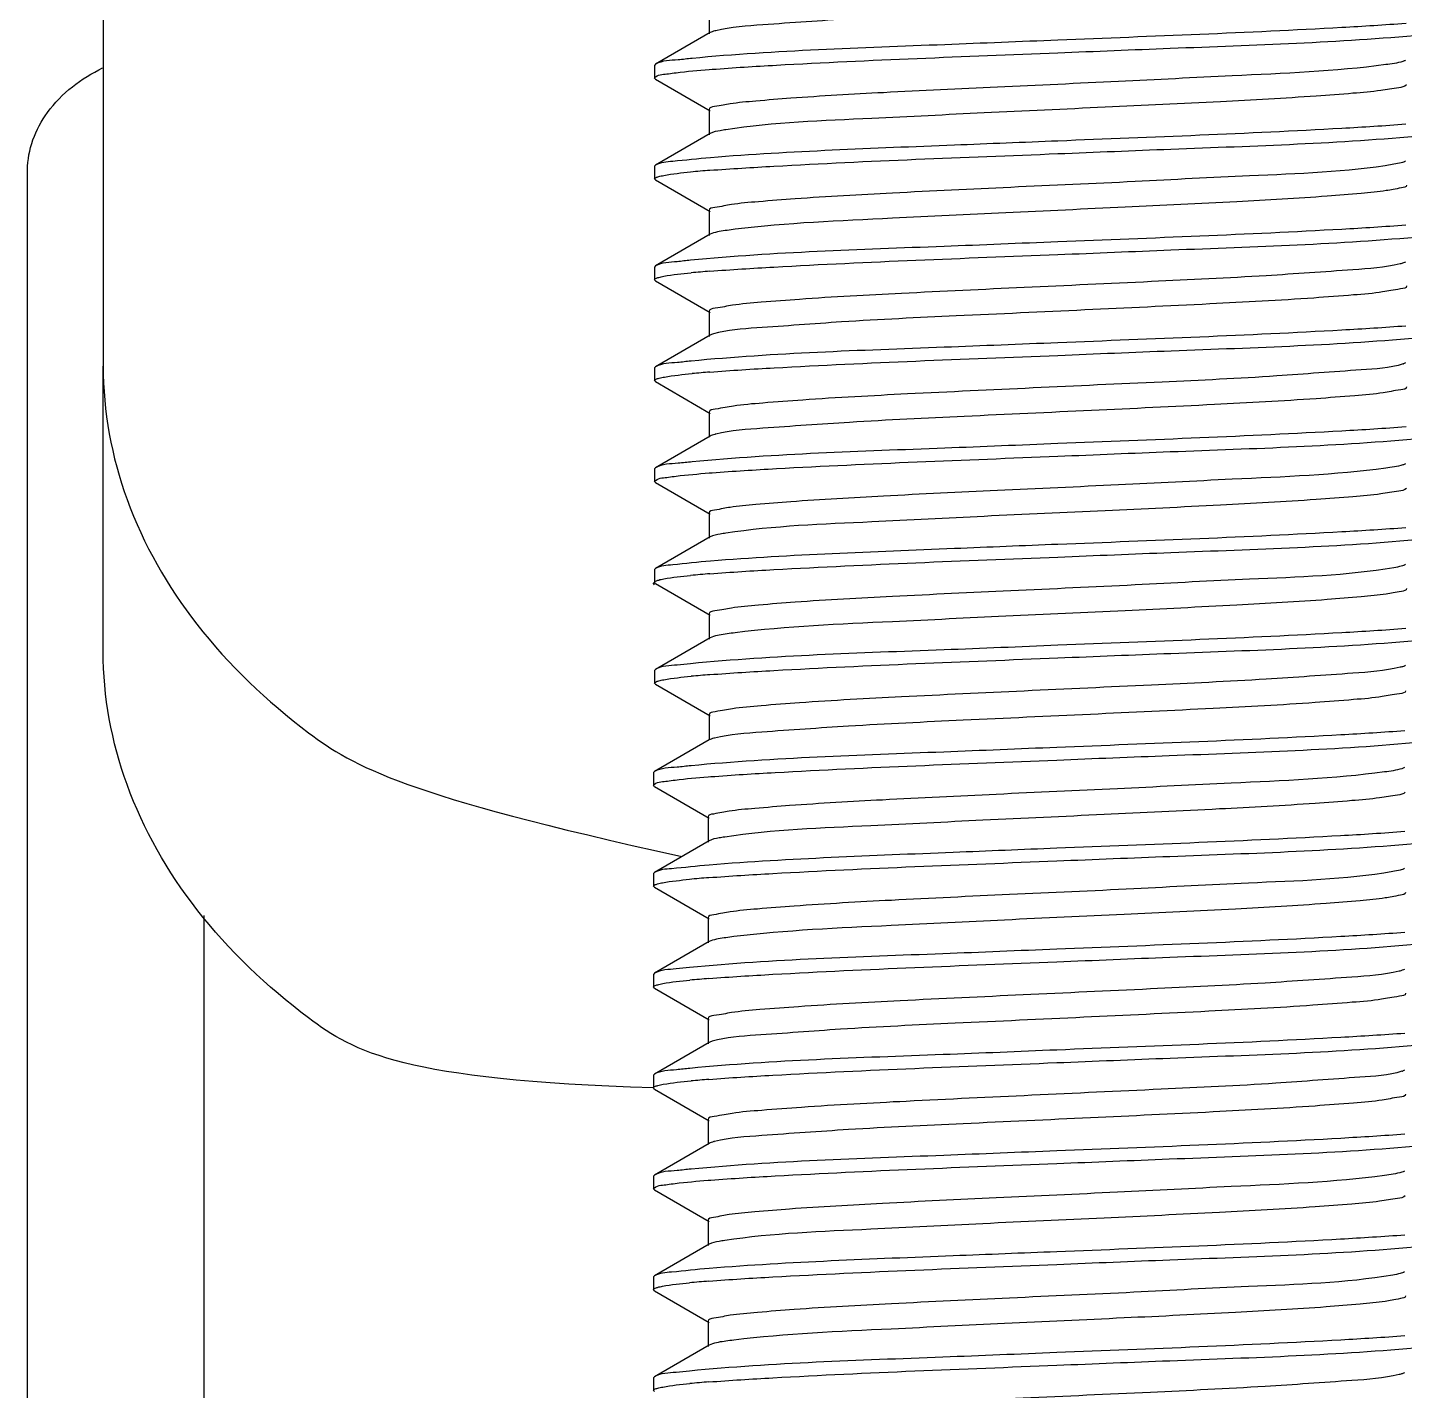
# Model space of a CAD drawing. Extents: x -1396510 to 1250330, y -1892470 to 1623980.
# Drawn here: x -1160499.3 to -1160369.3, y -61731.7 to -61603.1 of the extents above; entities that cross this region are included whole.
import ezdxf

# ---------------------------------------------------------------- set-up
doc = ezdxf.new("R2010")
doc.units = 0
doc.header["$LTSCALE"] = 1000
doc.header["$MEASUREMENT"] = 0

msp = doc.modelspace()

# ---------------------------------------------------------------- linework, layer by layer
at = {"linetype": 'Continuous'}
for p, q in [((-1160492.2, -61451.6), (-1160492.2, -61635.05)), ((-1160434.99, -61601.3), (-1160434.99, -61603.68)), ((-1160434.88, -61603.56), (-1160440.05, -61606.55)), ((-1160440.05, -61606.55), (-1160440.14, -61606.66)), ((-1160440.14, -61606.66), (-1160440.14, -61607.85)), ((-1160440.05, -61607.95), (-1160440.14, -61607.85)), ((-1160440.05, -61607.95), (-1160434.88, -61610.94)), ((-1160434.98, -61607.05), (-1160434.71, -61607.03)), ((-1160434.99, -61610.82), (-1160434.99, -61613.2)), ((-1160434.88, -61613.08), (-1160440.05, -61616.07)), ((-1160499.34, -63130.51), (-1160499.34, -61616.54)), ((-1160440.05, -61616.07), (-1160440.14, -61616.18)), ((-1160440.14, -61616.18), (-1160440.14, -61617.37)), ((-1160440.05, -61617.47), (-1160440.14, -61617.37)), ((-1160440.05, -61617.47), (-1160434.88, -61620.46)), ((-1160434.99, -61620.34), (-1160434.99, -61622.72)), ((-1160434.88, -61622.6), (-1160440.05, -61625.59)), ((-1160434.74, -61622.54), (-1160434.88, -61622.6)), ((-1160440.05, -61625.59), (-1160440.14, -61625.7)), ((-1160440.14, -61625.7), (-1160440.14, -61626.89)), ((-1160440.05, -61626.99), (-1160440.14, -61626.89)), ((-1160440.05, -61626.99), (-1160434.88, -61629.98)), ((-1160434.99, -61629.86), (-1160434.99, -61632.24)), ((-1160434.88, -61632.12), (-1160440.05, -61635.11)), ((-1160492.2, -61661.98), (-1160492.2, -61635.05)), ((-1160440.05, -61635.11), (-1160440.14, -61635.22)), ((-1160440.14, -61635.22), (-1160440.14, -61636.41)), ((-1160369.24, -61634.74), (-1160369.43, -61634.82)), ((-1160440.05, -61636.51), (-1160440.14, -61636.41)), ((-1160440.05, -61636.51), (-1160434.88, -61639.5)), ((-1160434.99, -61639.38), (-1160434.99, -61641.76)), ((-1160434.88, -61641.64), (-1160440.05, -61644.63)), ((-1160440.05, -61644.63), (-1160440.14, -61644.74)), ((-1160440.14, -61644.74), (-1160440.14, -61645.93)), ((-1160434.98, -61645.13), (-1160434.71, -61645.11)), ((-1160440.05, -61646.03), (-1160440.14, -61645.93)), ((-1160440.05, -61646.03), (-1160434.88, -61649.02)), ((-1160434.99, -61648.9), (-1160434.99, -61651.28)), ((-1160434.88, -61651.16), (-1160440.05, -61654.15)), ((-1160440.05, -61654.15), (-1160440.14, -61654.25)), ((-1160440.14, -61654.25), (-1160440.14, -61655.44)), ((-1160440.15, -61655.67), (-1160440.24, -61655.57)), ((-1160440.05, -61655.55), (-1160440.14, -61655.44)), ((-1160440.05, -61655.55), (-1160434.88, -61658.54)), ((-1160434.99, -61658.42), (-1160434.99, -61660.8)), ((-1160434.88, -61660.68), (-1160440.05, -61663.67)), ((-1160434.74, -61660.61), (-1160434.88, -61660.68)), ((-1160440.05, -61663.67), (-1160440.14, -61663.77)), ((-1160440.14, -61663.77), (-1160440.14, -61664.96)), ((-1160440.05, -61665.07), (-1160440.14, -61664.96)), ((-1160440.05, -61665.07), (-1160434.88, -61668.06)), ((-1160434.99, -61667.94), (-1160434.99, -61670.32)), ((-1160434.99, -61670.32), (-1160440.15, -61673.31)), ((-1160440.15, -61673.31), (-1160440.24, -61673.41)), ((-1160440.24, -61673.41), (-1160440.24, -61674.6)), ((-1160435.09, -61673.81), (-1160434.82, -61673.79)), ((-1160440.15, -61674.71), (-1160440.24, -61674.6)), ((-1160440.15, -61674.71), (-1160434.99, -61677.7)), ((-1160435.09, -61677.58), (-1160435.09, -61679.96)), ((-1160434.99, -61679.84), (-1160440.15, -61682.83)), ((-1160440.15, -61682.83), (-1160440.24, -61682.93)), ((-1160440.24, -61682.93), (-1160440.24, -61684.12)), ((-1160440.15, -61684.23), (-1160440.24, -61684.12)), ((-1160440.15, -61684.23), (-1160434.99, -61687.22)), ((-1160482.68, -62918.5), (-1160482.68, -61686.9)), ((-1160435.09, -61687.1), (-1160435.09, -61689.48)), ((-1160434.99, -61689.36), (-1160440.15, -61692.35)), ((-1160434.84, -61689.29), (-1160434.99, -61689.36)), ((-1160440.15, -61692.35), (-1160440.24, -61692.45)), ((-1160440.24, -61692.45), (-1160440.24, -61693.64)), ((-1160440.15, -61693.75), (-1160440.24, -61693.64)), ((-1160440.15, -61693.75), (-1160434.99, -61696.74)), ((-1160435.09, -61696.62), (-1160435.09, -61699)), ((-1160434.99, -61698.88), (-1160440.15, -61701.87)), ((-1160369.35, -61701.5), (-1160369.53, -61701.58)), ((-1160440.15, -61701.87), (-1160440.24, -61701.97)), ((-1160440.24, -61701.97), (-1160440.24, -61703.16)), ((-1160440.15, -61703.27), (-1160440.24, -61703.16)), ((-1160440.15, -61703.27), (-1160434.99, -61706.26)), ((-1160435.09, -61706.14), (-1160435.09, -61708.52)), ((-1160434.99, -61708.4), (-1160440.15, -61711.39)), ((-1160440.15, -61711.39), (-1160440.24, -61711.49)), ((-1160440.24, -61711.49), (-1160440.24, -61712.68)), ((-1160435.09, -61711.88), (-1160434.82, -61711.86)), ((-1160440.15, -61712.79), (-1160440.24, -61712.68)), ((-1160440.15, -61712.79), (-1160434.99, -61715.78)), ((-1160435.09, -61715.66), (-1160435.09, -61718.04)), ((-1160434.99, -61717.92), (-1160440.15, -61720.91)), ((-1160440.15, -61720.91), (-1160440.24, -61721.01)), ((-1160440.24, -61721.01), (-1160440.24, -61722.2)), ((-1160440.15, -61722.31), (-1160440.24, -61722.2)), ((-1160440.15, -61722.31), (-1160434.99, -61725.3)), ((-1160435.09, -61725.18), (-1160435.09, -61727.56)), ((-1160434.99, -61727.44), (-1160440.15, -61730.43)), ((-1160434.84, -61727.37), (-1160434.99, -61727.44)), ((-1160440.15, -61730.43), (-1160440.24, -61730.53)), ((-1160440.24, -61730.53), (-1160440.24, -61731.72)), ((-1160440.15, -61731.83), (-1160440.24, -61731.72))]:
    msp.add_line(p, q, dxfattribs=at)
for centre, radius, start, end in [((-1160433.18, -61608.36), 5.11, 103.4604, 104.3304), ((-1160426.82, -61720.69), 104.44, 94.4466, 95.4488), ((-1160426.76, -61730.98), 105.21, 94.4523, 95.4224), ((-1160370.15, -61632.74), 2.2, 287.9093, 289.044), ((-1160426.55, -61743.01), 107.73, 94.4567, 95.35), ((-1160433.18, -61646.44), 5.11, 103.4604, 104.3304), ((-1160426.82, -61758.77), 104.44, 94.4466, 95.4488), ((-1160426.76, -61769.06), 105.21, 94.4523, 95.4224), ((-1160433.29, -61675.12), 5.11, 103.4604, 104.3304), ((-1160426.93, -61787.45), 104.44, 94.4466, 95.4488), ((-1160426.86, -61797.74), 105.21, 94.4523, 95.4224), ((-1160426.65, -61809.77), 107.73, 94.4567, 95.35), ((-1160370.25, -61699.5), 2.2, 287.9093, 289.044), ((-1160433.29, -61713.2), 5.11, 103.4604, 104.3304), ((-1160426.93, -61825.53), 104.44, 94.4466, 95.4488), ((-1160426.86, -61835.81), 105.21, 94.4523, 95.4224)]:
    msp.add_arc(centre, radius, start, end, dxfattribs=at)
for points, knots in [([(-1160369.14, -61598.92), (-1160369.14, -61599.13), (-1160370.23, -61599.26), (-1160371.57, -61599.56), (-1160374.41, -61599.79), (-1160379.62, -61600.2), (-1160387.97, -61600.64), (-1160399.02, -61601.17), (-1160410.51, -61601.69), (-1160420.86, -61602.18), (-1160428.67, -61602.75), (-1160432.92, -61603.04), (-1160434.37, -61603.39)], [0, 0, 0, 0, 0.009517, 0.035128, 0.076492, 0.132277, 0.279305, 0.456588, 0.640385, 0.806077, 0.931494, 1, 1, 1, 1]), ([(-1160369.2, -61602.7), (-1160371.22, -61602.86), (-1160382.17, -61603.52), (-1160393.13, -61603.92), (-1160402.06, -61604.28)], [0, 0, 0, 0, 0.184509, 1, 1, 1, 1]), ([(-1160434.45, -61603.41), (-1160434.54, -61603.43), (-1160434.68, -61603.47), (-1160434.83, -61603.53), (-1160434.88, -61603.56)], [0, 0, 0, 0, 0.585672, 1, 1, 1, 1]), ([(-1160402.06, -61605.47), (-1160398.53, -61605.33), (-1160387.06, -61604.84), (-1160375.57, -61604.49), (-1160367.65, -61603.76)], [0, 0, 0, 0, 0.307895, 1, 1, 1, 1]), ([(-1160402.06, -61604.28), (-1160405.62, -61604.42), (-1160417.13, -61604.91), (-1160428.66, -61605.25), (-1160436.6, -61606)], [0, 0, 0, 0, 0.308784, 1, 1, 1, 1]), ([(-1160436.6, -61606), (-1160437.04, -61606.04), (-1160438.18, -61606.2), (-1160439.42, -61606.19), (-1160440.05, -61606.55)], [0, 0, 0, 0, 0.379378, 1, 1, 1, 1]), ([(-1160371.12, -61606.59), (-1160375.92, -61607.24), (-1160384.36, -61607.56), (-1160396.57, -61608.21), (-1160407.56, -61608.69), (-1160417.85, -61609.19), (-1160425.51, -61609.61), (-1160430.25, -61610), (-1160432.8, -61610.22), (-1160434.01, -61610.49), (-1160434.99, -61610.63), (-1160434.99, -61610.82)], [0, 0, 0, 0, 0.226556, 0.394464, 0.573122, 0.741029, 0.877994, 0.929534, 0.967621, 0.99116, 1, 1, 1, 1]), ([(-1160434.71, -61607.03), (-1160432.69, -61606.87), (-1160421.82, -61606.22), (-1160410.93, -61605.82), (-1160402.06, -61605.47)], [0, 0, 0, 0, 0.186017, 1, 1, 1, 1]), ([(-1160369.24, -61606.18), (-1160369.32, -61606.23), (-1160369.93, -61606.44), (-1160370.58, -61606.52), (-1160371.12, -61606.59)], [0, 0, 0, 0, 0.140461, 1, 1, 1, 1]), ([(-1160499.34, -61616.54), (-1160499.34, -61614.62), (-1160497.74, -61610.44), (-1160494.25, -61607.89), (-1160492.25, -61606.9)], [0, 0, 0, 0, 0.461863, 1, 1, 1, 1]), ([(-1160440.14, -61607.85), (-1160440.14, -61607.8), (-1160439.7, -61607.48), (-1160439.25, -61607.51), (-1160438.83, -61607.45)], [0, 0, 0, 0, 0.092798, 1, 1, 1, 1]), ([(-1160438.83, -61607.45), (-1160438.59, -61607.41), (-1160437.31, -61607.24), (-1160436.02, -61607.13), (-1160434.98, -61607.05)], [0, 0, 0, 0, 0.190958, 1, 1, 1, 1]), ([(-1160369.16, -61608.5), (-1160369.33, -61608.7), (-1160370.25, -61608.8), (-1160371.85, -61609.11), (-1160374.5, -61609.32), (-1160379.52, -61609.71), (-1160387.34, -61610.13), (-1160397.78, -61610.63), (-1160408.76, -61611.11), (-1160420.69, -61611.76), (-1160428.86, -61612.04), (-1160433.42, -61612.73)], [0, 0, 0, 0, 0.011937, 0.038615, 0.07957, 0.133598, 0.274096, 0.443272, 0.620779, 0.785256, 1, 1, 1, 1]), ([(-1160433.42, -61612.73), (-1160433.59, -61612.76), (-1160434.08, -61612.85), (-1160434.6, -61612.92), (-1160434.88, -61613.08)], [0, 0, 0, 0, 0.353551, 1, 1, 1, 1]), ([(-1160369.22, -61612.22), (-1160371.23, -61612.38), (-1160382.18, -61613.04), (-1160393.13, -61613.44), (-1160402.06, -61613.8)], [0, 0, 0, 0, 0.184619, 1, 1, 1, 1]), ([(-1160402.06, -61613.8), (-1160405.32, -61613.93), (-1160416.26, -61614.38), (-1160427.21, -61614.77), (-1160434.87, -61615.37)], [0, 0, 0, 0, 0.297814, 1, 1, 1, 1]), ([(-1160402.06, -61614.99), (-1160398.51, -61614.85), (-1160387, -61614.36), (-1160375.47, -61614.01), (-1160367.54, -61613.27)], [0, 0, 0, 0, 0.308711, 1, 1, 1, 1]), ([(-1160434.87, -61615.37), (-1160436.06, -61615.46), (-1160437.75, -61615.7), (-1160439.57, -61615.8), (-1160440.05, -61616.07)], [0, 0, 0, 0, 0.683777, 1, 1, 1, 1]), ([(-1160434.92, -61616.56), (-1160432.91, -61616.41), (-1160421.96, -61615.74), (-1160411, -61615.34), (-1160402.06, -61614.99)], [0, 0, 0, 0, 0.184504, 1, 1, 1, 1]), ([(-1160369.24, -61615.7), (-1160369.37, -61615.77), (-1160369.74, -61615.88), (-1160370.11, -61615.95), (-1160370.34, -61615.99)], [0, 0, 0, 0, 0.374139, 1, 1, 1, 1]), ([(-1160439.75, -61617.15), (-1160439.6, -61617.11), (-1160438.6, -61616.9), (-1160437.59, -61616.8), (-1160436.74, -61616.72)], [0, 0, 0, 0, 0.160861, 1, 1, 1, 1]), ([(-1160370.34, -61615.99), (-1160374.83, -61616.76), (-1160383.04, -61616.98), (-1160395.08, -61617.67), (-1160406.34, -61618.15), (-1160417.01, -61618.67), (-1160425.01, -61619.1), (-1160429.99, -61619.5), (-1160432.68, -61619.72), (-1160433.95, -61620.01), (-1160434.99, -61620.14), (-1160434.99, -61620.34)], [0, 0, 0, 0, 0.210773, 0.377666, 0.558838, 0.731273, 0.873076, 0.926648, 0.966309, 0.990838, 1, 1, 1, 1]), ([(-1160440.14, -61617.37), (-1160440.14, -61617.32), (-1160439.98, -61617.21), (-1160439.85, -61617.18), (-1160439.75, -61617.15)], [0, 0, 0, 0, 0.319044, 1, 1, 1, 1]), ([(-1160369.14, -61617.96), (-1160369.14, -61618.15), (-1160370.08, -61618.29), (-1160371.27, -61618.55), (-1160373.75, -61618.77), (-1160378.38, -61619.16), (-1160385.86, -61619.57), (-1160395.96, -61620.07), (-1160406.8, -61620.55), (-1160419.08, -61621.18), (-1160427.62, -61621.53), (-1160432.54, -61622.13)], [0, 0, 0, 0, 0.008683, 0.031763, 0.069103, 0.119686, 0.254361, 0.420111, 0.597552, 0.765912, 1, 1, 1, 1]), ([(-1160432.54, -61622.13), (-1160432.8, -61622.16), (-1160433.53, -61622.27), (-1160434.28, -61622.36), (-1160434.74, -61622.54)], [0, 0, 0, 0, 0.341642, 1, 1, 1, 1]), ([(-1160369.21, -61621.74), (-1160371.22, -61621.9), (-1160382.17, -61622.56), (-1160393.13, -61622.96), (-1160402.06, -61623.32)], [0, 0, 0, 0, 0.184538, 1, 1, 1, 1]), ([(-1160402.06, -61623.32), (-1160405.65, -61623.46), (-1160417.21, -61623.95), (-1160428.79, -61624.29), (-1160436.74, -61625.05)], [0, 0, 0, 0, 0.309919, 1, 1, 1, 1]), ([(-1160402.06, -61624.51), (-1160398.51, -61624.37), (-1160387, -61623.87), (-1160375.48, -61623.53), (-1160367.55, -61622.79)], [0, 0, 0, 0, 0.308641, 1, 1, 1, 1]), ([(-1160434.93, -61626.08), (-1160432.91, -61625.93), (-1160421.96, -61625.26), (-1160411, -61624.86), (-1160402.06, -61624.51)], [0, 0, 0, 0, 0.184493, 1, 1, 1, 1]), ([(-1160436.74, -61625.05), (-1160437.16, -61625.09), (-1160438.26, -61625.25), (-1160439.45, -61625.24), (-1160440.05, -61625.59)], [0, 0, 0, 0, 0.378482, 1, 1, 1, 1]), ([(-1160369.76, -61625.4), (-1160371.21, -61625.74), (-1160375.46, -61626.04), (-1160383.27, -61626.6), (-1160393.63, -61627.09), (-1160405.11, -61627.62), (-1160416.16, -61628.14), (-1160424.51, -61628.58), (-1160429.72, -61628.99), (-1160432.56, -61629.22), (-1160433.9, -61629.52), (-1160434.99, -61629.65), (-1160434.99, -61629.86)], [0, 0, 0, 0, 0.068576, 0.194029, 0.359725, 0.543506, 0.720761, 0.867753, 0.923531, 0.964877, 0.99049, 1, 1, 1, 1]), ([(-1160369.24, -61625.22), (-1160369.31, -61625.26), (-1160369.48, -61625.32), (-1160369.65, -61625.37), (-1160369.76, -61625.4)], [0, 0, 0, 0, 0.406881, 1, 1, 1, 1]), ([(-1160440.14, -61626.89), (-1160440.14, -61626.84), (-1160439.98, -61626.73), (-1160439.85, -61626.7), (-1160439.75, -61626.67)], [0, 0, 0, 0, 0.318595, 1, 1, 1, 1]), ([(-1160439.75, -61626.67), (-1160439.59, -61626.62), (-1160438.58, -61626.42), (-1160437.56, -61626.32), (-1160436.7, -61626.24)], [0, 0, 0, 0, 0.160696, 1, 1, 1, 1]), ([(-1160369.14, -61627.48), (-1160369.14, -61627.69), (-1160370.26, -61627.82), (-1160371.63, -61628.13), (-1160374.54, -61628.36), (-1160379.88, -61628.78), (-1160388.39, -61629.22), (-1160399.62, -61629.75), (-1160411.22, -61630.29), (-1160421.56, -61630.76), (-1160429.18, -61631.37), (-1160433.27, -61631.61), (-1160434.59, -61632.01)], [0, 0, 0, 0, 0.009703, 0.035887, 0.07813, 0.135078, 0.284815, 0.464601, 0.649729, 0.81476, 0.937049, 1, 1, 1, 1]), ([(-1160369.21, -61631.26), (-1160371.22, -61631.42), (-1160382.17, -61632.08), (-1160393.13, -61632.48), (-1160402.06, -61632.84)], [0, 0, 0, 0, 0.184553, 1, 1, 1, 1]), ([(-1160434.59, -61632.01), (-1160434.65, -61632.02), (-1160434.75, -61632.06), (-1160434.84, -61632.1), (-1160434.88, -61632.12)], [0, 0, 0, 0, 0.569522, 1, 1, 1, 1]), ([(-1160402.06, -61634.03), (-1160398.5, -61633.88), (-1160386.97, -61633.39), (-1160375.43, -61633.05), (-1160367.49, -61632.3)], [0, 0, 0, 0, 0.309073, 1, 1, 1, 1]), ([(-1160402.06, -61632.84), (-1160405.64, -61632.98), (-1160417.19, -61633.47), (-1160428.76, -61633.81), (-1160436.7, -61634.57)], [0, 0, 0, 0, 0.309586, 1, 1, 1, 1]), ([(-1160492.2, -61635.05), (-1160492.2, -61639.31), (-1160490.57, -61648.13), (-1160483.63, -61660.14), (-1160472.83, -61670.4), (-1160463.86, -61675.53), (-1160437.57, -61681.33)], [0, 0, 0, 0, 0.22414, 0.461145, 0.71917, 1, 1, 1, 1]), ([(-1160436.7, -61634.57), (-1160437.13, -61634.61), (-1160438.23, -61634.76), (-1160439.44, -61634.76), (-1160440.05, -61635.11)], [0, 0, 0, 0, 0.378727, 1, 1, 1, 1]), ([(-1160369.47, -61634.84), (-1160370.75, -61635.25), (-1160374.79, -61635.46), (-1160382.34, -61636.1), (-1160392.68, -61636.56), (-1160404.3, -61637.1), (-1160415.6, -61637.63), (-1160424.17, -61638.08), (-1160429.54, -61638.5), (-1160432.47, -61638.73), (-1160433.86, -61639.04), (-1160434.99, -61639.17), (-1160434.99, -61639.38)], [0, 0, 0, 0, 0.061098, 0.182334, 0.347135, 0.532706, 0.713328, 0.863975, 0.921317, 0.963856, 0.990226, 1, 1, 1, 1]), ([(-1160434.92, -61635.6), (-1160432.9, -61635.44), (-1160421.96, -61634.78), (-1160411, -61634.38), (-1160402.06, -61634.03)], [0, 0, 0, 0, 0.184541, 1, 1, 1, 1]), ([(-1160440.14, -61636.41), (-1160440.14, -61636.35), (-1160439.97, -61636.25), (-1160439.83, -61636.21), (-1160439.72, -61636.18)], [0, 0, 0, 0, 0.315177, 1, 1, 1, 1]), ([(-1160439.72, -61636.18), (-1160439.55, -61636.14), (-1160438.52, -61635.93), (-1160437.47, -61635.83), (-1160436.6, -61635.75)], [0, 0, 0, 0, 0.16229, 1, 1, 1, 1]), ([(-1160369.14, -61637), (-1160369.14, -61637.21), (-1160370.23, -61637.34), (-1160371.57, -61637.64), (-1160374.41, -61637.87), (-1160379.62, -61638.28), (-1160387.97, -61638.72), (-1160399.02, -61639.24), (-1160410.51, -61639.77), (-1160420.86, -61640.26), (-1160428.67, -61640.82), (-1160432.92, -61641.12), (-1160434.37, -61641.47)], [0, 0, 0, 0, 0.009517, 0.035128, 0.076492, 0.132277, 0.279305, 0.456588, 0.640385, 0.806077, 0.931494, 1, 1, 1, 1]), ([(-1160434.45, -61641.49), (-1160434.54, -61641.51), (-1160434.68, -61641.55), (-1160434.83, -61641.61), (-1160434.88, -61641.64)], [0, 0, 0, 0, 0.585672, 1, 1, 1, 1]), ([(-1160369.2, -61640.78), (-1160371.22, -61640.94), (-1160382.17, -61641.6), (-1160393.13, -61642), (-1160402.06, -61642.36)], [0, 0, 0, 0, 0.184509, 1, 1, 1, 1]), ([(-1160402.06, -61642.36), (-1160405.62, -61642.5), (-1160417.13, -61642.99), (-1160428.66, -61643.33), (-1160436.6, -61644.08)], [0, 0, 0, 0, 0.308784, 1, 1, 1, 1]), ([(-1160402.06, -61643.55), (-1160398.53, -61643.4), (-1160387.06, -61642.92), (-1160375.57, -61642.57), (-1160367.65, -61641.84)], [0, 0, 0, 0, 0.307895, 1, 1, 1, 1]), ([(-1160436.6, -61644.08), (-1160437.04, -61644.12), (-1160438.18, -61644.28), (-1160439.42, -61644.27), (-1160440.05, -61644.63)], [0, 0, 0, 0, 0.379378, 1, 1, 1, 1]), ([(-1160434.71, -61645.11), (-1160432.69, -61644.95), (-1160421.82, -61644.3), (-1160410.93, -61643.9), (-1160402.06, -61643.55)], [0, 0, 0, 0, 0.186017, 1, 1, 1, 1]), ([(-1160369.24, -61644.26), (-1160369.32, -61644.31), (-1160369.93, -61644.52), (-1160370.58, -61644.6), (-1160371.12, -61644.67)], [0, 0, 0, 0, 0.140461, 1, 1, 1, 1]), ([(-1160440.14, -61645.93), (-1160440.14, -61645.88), (-1160439.7, -61645.56), (-1160439.25, -61645.59), (-1160438.83, -61645.53)], [0, 0, 0, 0, 0.092798, 1, 1, 1, 1]), ([(-1160438.83, -61645.53), (-1160438.59, -61645.49), (-1160437.31, -61645.32), (-1160436.02, -61645.21), (-1160434.98, -61645.13)], [0, 0, 0, 0, 0.190958, 1, 1, 1, 1]), ([(-1160371.12, -61644.67), (-1160375.92, -61645.31), (-1160384.36, -61645.64), (-1160396.57, -61646.28), (-1160407.56, -61646.76), (-1160417.85, -61647.27), (-1160425.51, -61647.69), (-1160430.25, -61648.08), (-1160432.8, -61648.3), (-1160434.01, -61648.57), (-1160434.99, -61648.71), (-1160434.99, -61648.9)], [0, 0, 0, 0, 0.226556, 0.394464, 0.573122, 0.741029, 0.877994, 0.929534, 0.967621, 0.99116, 1, 1, 1, 1]), ([(-1160369.16, -61646.58), (-1160369.33, -61646.78), (-1160370.25, -61646.88), (-1160371.85, -61647.19), (-1160374.5, -61647.4), (-1160379.52, -61647.79), (-1160387.34, -61648.21), (-1160397.78, -61648.71), (-1160408.76, -61649.19), (-1160420.69, -61649.84), (-1160428.86, -61650.12), (-1160433.42, -61650.81)], [0, 0, 0, 0, 0.011937, 0.038615, 0.07957, 0.133598, 0.274096, 0.443272, 0.620779, 0.785256, 1, 1, 1, 1]), ([(-1160433.42, -61650.81), (-1160433.59, -61650.84), (-1160434.08, -61650.93), (-1160434.6, -61651), (-1160434.88, -61651.16)], [0, 0, 0, 0, 0.353551, 1, 1, 1, 1]), ([(-1160369.22, -61650.3), (-1160371.23, -61650.46), (-1160382.18, -61651.12), (-1160393.13, -61651.52), (-1160402.06, -61651.87)], [0, 0, 0, 0, 0.184619, 1, 1, 1, 1]), ([(-1160402.06, -61651.87), (-1160405.32, -61652), (-1160416.26, -61652.46), (-1160427.21, -61652.85), (-1160434.87, -61653.45)], [0, 0, 0, 0, 0.297814, 1, 1, 1, 1]), ([(-1160402.06, -61653.06), (-1160398.51, -61652.92), (-1160387, -61652.43), (-1160375.47, -61652.09), (-1160367.54, -61651.35)], [0, 0, 0, 0, 0.308711, 1, 1, 1, 1]), ([(-1160434.87, -61653.45), (-1160436.06, -61653.54), (-1160437.75, -61653.78), (-1160439.57, -61653.88), (-1160440.05, -61654.15)], [0, 0, 0, 0, 0.683777, 1, 1, 1, 1]), ([(-1160434.92, -61654.64), (-1160432.91, -61654.48), (-1160421.96, -61653.82), (-1160411, -61653.42), (-1160402.06, -61653.06)], [0, 0, 0, 0, 0.184504, 1, 1, 1, 1]), ([(-1160370.34, -61654.07), (-1160374.83, -61654.84), (-1160383.04, -61655.05), (-1160395.08, -61655.74), (-1160406.34, -61656.23), (-1160417.01, -61656.75), (-1160425.01, -61657.17), (-1160429.99, -61657.57), (-1160432.68, -61657.8), (-1160433.95, -61658.09), (-1160434.99, -61658.22), (-1160434.99, -61658.42)], [0, 0, 0, 0, 0.210773, 0.377666, 0.558838, 0.731273, 0.873076, 0.926648, 0.966309, 0.990838, 1, 1, 1, 1]), ([(-1160369.24, -61653.78), (-1160369.37, -61653.85), (-1160369.74, -61653.96), (-1160370.11, -61654.03), (-1160370.34, -61654.07)], [0, 0, 0, 0, 0.374139, 1, 1, 1, 1]), ([(-1160440.24, -61655.57), (-1160440.24, -61655.54), (-1160440.21, -61655.49), (-1160440.16, -61655.46), (-1160440.13, -61655.45)], [0, 0, 0, 0, 0.384576, 1, 1, 1, 1]), ([(-1160440.14, -61655.44), (-1160440.14, -61655.4), (-1160439.98, -61655.29), (-1160439.85, -61655.26), (-1160439.75, -61655.23)], [0, 0, 0, 0, 0.319044, 1, 1, 1, 1]), ([(-1160439.75, -61655.23), (-1160439.6, -61655.18), (-1160438.6, -61654.98), (-1160437.59, -61654.88), (-1160436.74, -61654.8)], [0, 0, 0, 0, 0.160861, 1, 1, 1, 1]), ([(-1160369.14, -61656.04), (-1160369.14, -61656.22), (-1160370.08, -61656.37), (-1160371.27, -61656.63), (-1160373.75, -61656.85), (-1160378.38, -61657.23), (-1160385.86, -61657.65), (-1160395.96, -61658.15), (-1160406.8, -61658.63), (-1160419.08, -61659.25), (-1160427.62, -61659.61), (-1160432.54, -61660.21)], [0, 0, 0, 0, 0.008683, 0.031763, 0.069103, 0.119686, 0.254361, 0.420111, 0.597552, 0.765912, 1, 1, 1, 1]), ([(-1160369.21, -61659.82), (-1160371.22, -61659.98), (-1160382.17, -61660.64), (-1160393.13, -61661.04), (-1160402.06, -61661.39)], [0, 0, 0, 0, 0.184538, 1, 1, 1, 1]), ([(-1160432.54, -61660.21), (-1160432.8, -61660.24), (-1160433.53, -61660.35), (-1160434.28, -61660.44), (-1160434.74, -61660.61)], [0, 0, 0, 0, 0.341642, 1, 1, 1, 1]), ([(-1160402.06, -61662.58), (-1160398.51, -61662.44), (-1160387, -61661.95), (-1160375.48, -61661.61), (-1160367.55, -61660.87)], [0, 0, 0, 0, 0.308641, 1, 1, 1, 1]), ([(-1160440.24, -61703.16), (-1160463.86, -61702.45), (-1160472.83, -61697.32), (-1160483.63, -61687.07), (-1160490.57, -61675.05), (-1160492.2, -61666.23), (-1160492.2, -61661.98)], [0, 0, 0, 0, 0.28083, 0.538855, 0.77586, 1, 1, 1, 1]), ([(-1160402.06, -61661.39), (-1160405.65, -61661.54), (-1160417.21, -61662.03), (-1160428.79, -61662.36), (-1160436.74, -61663.13)], [0, 0, 0, 0, 0.309919, 1, 1, 1, 1]), ([(-1160436.74, -61663.13), (-1160437.16, -61663.17), (-1160438.26, -61663.32), (-1160439.45, -61663.32), (-1160440.05, -61663.67)], [0, 0, 0, 0, 0.378482, 1, 1, 1, 1]), ([(-1160369.76, -61663.47), (-1160371.21, -61663.82), (-1160375.46, -61664.12), (-1160383.27, -61664.68), (-1160393.63, -61665.17), (-1160405.11, -61665.7), (-1160416.16, -61666.22), (-1160424.51, -61666.66), (-1160429.72, -61667.07), (-1160432.56, -61667.3), (-1160433.9, -61667.6), (-1160434.99, -61667.73), (-1160434.99, -61667.94)], [0, 0, 0, 0, 0.068576, 0.194029, 0.359725, 0.543506, 0.720761, 0.867753, 0.923531, 0.964877, 0.99049, 1, 1, 1, 1]), ([(-1160434.93, -61664.16), (-1160432.91, -61664), (-1160421.96, -61663.34), (-1160411, -61662.94), (-1160402.06, -61662.58)], [0, 0, 0, 0, 0.184493, 1, 1, 1, 1]), ([(-1160369.24, -61663.3), (-1160369.31, -61663.34), (-1160369.48, -61663.4), (-1160369.65, -61663.45), (-1160369.76, -61663.47)], [0, 0, 0, 0, 0.406881, 1, 1, 1, 1]), ([(-1160440.14, -61664.96), (-1160440.14, -61664.92), (-1160439.98, -61664.81), (-1160439.85, -61664.77), (-1160439.75, -61664.75)], [0, 0, 0, 0, 0.318595, 1, 1, 1, 1]), ([(-1160439.75, -61664.75), (-1160439.59, -61664.7), (-1160438.58, -61664.5), (-1160437.56, -61664.4), (-1160436.7, -61664.32)], [0, 0, 0, 0, 0.160696, 1, 1, 1, 1]), ([(-1160369.24, -61665.68), (-1160369.24, -61665.89), (-1160370.34, -61666.02), (-1160371.67, -61666.32), (-1160374.51, -61666.55), (-1160379.73, -61666.96), (-1160388.07, -61667.4), (-1160399.12, -61667.92), (-1160410.61, -61668.45), (-1160420.97, -61668.94), (-1160428.78, -61669.5), (-1160433.02, -61669.8), (-1160434.48, -61670.15)], [0, 0, 0, 0, 0.009517, 0.035128, 0.076492, 0.132277, 0.279305, 0.456588, 0.640385, 0.806077, 0.931494, 1, 1, 1, 1]), ([(-1160434.55, -61670.16), (-1160434.64, -61670.19), (-1160434.79, -61670.23), (-1160434.93, -61670.29), (-1160434.99, -61670.32)], [0, 0, 0, 0, 0.585672, 1, 1, 1, 1]), ([(-1160369.3, -61669.46), (-1160371.32, -61669.62), (-1160382.27, -61670.28), (-1160393.23, -61670.68), (-1160402.17, -61671.03)], [0, 0, 0, 0, 0.184509, 1, 1, 1, 1]), ([(-1160402.17, -61671.03), (-1160405.72, -61671.18), (-1160417.24, -61671.67), (-1160428.77, -61672.01), (-1160436.7, -61672.76)], [0, 0, 0, 0, 0.308784, 1, 1, 1, 1]), ([(-1160402.17, -61672.22), (-1160398.63, -61672.08), (-1160387.16, -61671.6), (-1160375.67, -61671.25), (-1160367.75, -61670.51)], [0, 0, 0, 0, 0.307895, 1, 1, 1, 1]), ([(-1160436.7, -61672.76), (-1160437.14, -61672.8), (-1160438.28, -61672.96), (-1160439.53, -61672.95), (-1160440.15, -61673.31)], [0, 0, 0, 0, 0.379378, 1, 1, 1, 1]), ([(-1160434.82, -61673.79), (-1160432.8, -61673.63), (-1160421.92, -61672.98), (-1160411.03, -61672.58), (-1160402.17, -61672.22)], [0, 0, 0, 0, 0.186017, 1, 1, 1, 1]), ([(-1160369.35, -61672.94), (-1160369.42, -61672.98), (-1160370.04, -61673.2), (-1160370.68, -61673.27), (-1160371.23, -61673.35)], [0, 0, 0, 0, 0.140461, 1, 1, 1, 1]), ([(-1160440.24, -61674.6), (-1160440.24, -61674.56), (-1160439.8, -61674.24), (-1160439.35, -61674.27), (-1160438.93, -61674.21)], [0, 0, 0, 0, 0.092798, 1, 1, 1, 1]), ([(-1160438.93, -61674.21), (-1160438.69, -61674.17), (-1160437.41, -61674), (-1160436.13, -61673.89), (-1160435.09, -61673.81)], [0, 0, 0, 0, 0.190958, 1, 1, 1, 1]), ([(-1160371.23, -61673.35), (-1160376.02, -61673.99), (-1160384.46, -61674.32), (-1160396.68, -61674.96), (-1160407.66, -61675.44), (-1160417.95, -61675.95), (-1160425.61, -61676.37), (-1160430.35, -61676.76), (-1160432.9, -61676.98), (-1160434.12, -61677.25), (-1160435.09, -61677.39), (-1160435.09, -61677.58)], [0, 0, 0, 0, 0.226556, 0.394464, 0.573122, 0.741029, 0.877994, 0.929534, 0.967621, 0.99116, 1, 1, 1, 1]), ([(-1160369.27, -61675.26), (-1160369.43, -61675.45), (-1160370.36, -61675.56), (-1160371.96, -61675.86), (-1160374.61, -61676.08), (-1160379.63, -61676.47), (-1160387.44, -61676.88), (-1160397.89, -61677.39), (-1160408.86, -61677.87), (-1160420.79, -61678.52), (-1160428.96, -61678.8), (-1160433.52, -61679.49)], [0, 0, 0, 0, 0.011937, 0.038615, 0.07957, 0.133598, 0.274096, 0.443272, 0.620779, 0.785256, 1, 1, 1, 1]), ([(-1160369.32, -61678.98), (-1160371.34, -61679.14), (-1160382.28, -61679.8), (-1160393.24, -61680.2), (-1160402.17, -61680.55)], [0, 0, 0, 0, 0.184619, 1, 1, 1, 1]), ([(-1160433.52, -61679.49), (-1160433.7, -61679.52), (-1160434.19, -61679.6), (-1160434.71, -61679.68), (-1160434.99, -61679.84)], [0, 0, 0, 0, 0.353551, 1, 1, 1, 1]), ([(-1160402.17, -61680.55), (-1160405.43, -61680.68), (-1160416.36, -61681.14), (-1160427.31, -61681.53), (-1160434.98, -61682.13)], [0, 0, 0, 0, 0.297814, 1, 1, 1, 1]), ([(-1160402.17, -61681.74), (-1160398.61, -61681.6), (-1160387.1, -61681.11), (-1160375.58, -61680.77), (-1160367.65, -61680.02)], [0, 0, 0, 0, 0.308711, 1, 1, 1, 1]), ([(-1160435.03, -61683.32), (-1160433.01, -61683.16), (-1160422.06, -61682.5), (-1160411.1, -61682.1), (-1160402.17, -61681.74)], [0, 0, 0, 0, 0.184504, 1, 1, 1, 1]), ([(-1160434.98, -61682.13), (-1160436.16, -61682.22), (-1160437.85, -61682.46), (-1160439.68, -61682.55), (-1160440.15, -61682.83)], [0, 0, 0, 0, 0.683777, 1, 1, 1, 1]), ([(-1160370.45, -61682.75), (-1160374.94, -61683.52), (-1160383.14, -61683.73), (-1160395.19, -61684.42), (-1160406.44, -61684.9), (-1160417.11, -61685.42), (-1160425.11, -61685.85), (-1160430.09, -61686.25), (-1160432.79, -61686.48), (-1160434.06, -61686.76), (-1160435.09, -61686.9), (-1160435.09, -61687.1)], [0, 0, 0, 0, 0.210773, 0.377666, 0.558838, 0.731273, 0.873076, 0.926648, 0.966309, 0.990838, 1, 1, 1, 1]), ([(-1160369.35, -61682.46), (-1160369.47, -61682.53), (-1160369.84, -61682.64), (-1160370.21, -61682.71), (-1160370.45, -61682.75)], [0, 0, 0, 0, 0.374139, 1, 1, 1, 1]), ([(-1160440.24, -61684.12), (-1160440.24, -61684.08), (-1160440.09, -61683.97), (-1160439.96, -61683.94), (-1160439.86, -61683.91)], [0, 0, 0, 0, 0.319044, 1, 1, 1, 1]), ([(-1160439.86, -61683.91), (-1160439.7, -61683.86), (-1160438.71, -61683.66), (-1160437.69, -61683.56), (-1160436.85, -61683.48)], [0, 0, 0, 0, 0.160861, 1, 1, 1, 1]), ([(-1160369.24, -61684.72), (-1160369.24, -61684.9), (-1160370.19, -61685.05), (-1160371.37, -61685.31), (-1160373.86, -61685.53), (-1160378.48, -61685.91), (-1160385.97, -61686.33), (-1160396.06, -61686.82), (-1160406.91, -61687.3), (-1160419.18, -61687.93), (-1160427.72, -61688.29), (-1160432.65, -61688.89)], [0, 0, 0, 0, 0.008683, 0.031763, 0.069103, 0.119686, 0.254361, 0.420111, 0.597552, 0.765912, 1, 1, 1, 1]), ([(-1160369.31, -61688.5), (-1160371.33, -61688.65), (-1160382.27, -61689.32), (-1160393.23, -61689.72), (-1160402.17, -61690.07)], [0, 0, 0, 0, 0.184538, 1, 1, 1, 1]), ([(-1160432.65, -61688.89), (-1160432.9, -61688.92), (-1160433.63, -61689.02), (-1160434.38, -61689.12), (-1160434.84, -61689.29)], [0, 0, 0, 0, 0.341642, 1, 1, 1, 1]), ([(-1160402.17, -61691.26), (-1160398.61, -61691.12), (-1160387.11, -61690.63), (-1160375.58, -61690.29), (-1160367.65, -61689.54)], [0, 0, 0, 0, 0.308641, 1, 1, 1, 1]), ([(-1160402.17, -61690.07), (-1160405.75, -61690.22), (-1160417.31, -61690.71), (-1160428.9, -61691.04), (-1160436.85, -61691.81)], [0, 0, 0, 0, 0.309919, 1, 1, 1, 1]), ([(-1160436.85, -61691.81), (-1160437.27, -61691.85), (-1160438.36, -61692), (-1160439.55, -61692), (-1160440.15, -61692.35)], [0, 0, 0, 0, 0.378482, 1, 1, 1, 1]), ([(-1160369.86, -61692.15), (-1160371.31, -61692.5), (-1160375.56, -61692.8), (-1160383.38, -61693.36), (-1160393.73, -61693.85), (-1160405.22, -61694.38), (-1160416.27, -61694.9), (-1160424.61, -61695.34), (-1160429.83, -61695.75), (-1160432.66, -61695.98), (-1160434, -61696.28), (-1160435.09, -61696.41), (-1160435.09, -61696.62)], [0, 0, 0, 0, 0.068576, 0.194029, 0.359725, 0.543506, 0.720761, 0.867753, 0.923531, 0.964877, 0.99049, 1, 1, 1, 1]), ([(-1160435.03, -61692.84), (-1160433.01, -61692.68), (-1160422.07, -61692.02), (-1160411.1, -61691.62), (-1160402.17, -61691.26)], [0, 0, 0, 0, 0.184493, 1, 1, 1, 1]), ([(-1160369.35, -61691.98), (-1160369.41, -61692.02), (-1160369.58, -61692.08), (-1160369.75, -61692.13), (-1160369.86, -61692.15)], [0, 0, 0, 0, 0.406881, 1, 1, 1, 1]), ([(-1160440.24, -61693.64), (-1160440.24, -61693.59), (-1160440.09, -61693.49), (-1160439.95, -61693.45), (-1160439.85, -61693.43)], [0, 0, 0, 0, 0.318595, 1, 1, 1, 1]), ([(-1160439.85, -61693.43), (-1160439.7, -61693.38), (-1160438.69, -61693.17), (-1160437.67, -61693.08), (-1160436.81, -61692.99)], [0, 0, 0, 0, 0.160696, 1, 1, 1, 1]), ([(-1160369.24, -61694.24), (-1160369.24, -61694.45), (-1160370.36, -61694.58), (-1160371.74, -61694.89), (-1160374.64, -61695.12), (-1160379.98, -61695.53), (-1160388.5, -61695.98), (-1160399.73, -61696.51), (-1160411.32, -61697.05), (-1160421.67, -61697.52), (-1160429.28, -61698.13), (-1160433.38, -61698.37), (-1160434.7, -61698.76)], [0, 0, 0, 0, 0.009703, 0.035887, 0.07813, 0.135078, 0.284815, 0.464601, 0.649729, 0.81476, 0.937049, 1, 1, 1, 1]), ([(-1160434.7, -61698.76), (-1160434.75, -61698.78), (-1160434.85, -61698.81), (-1160434.95, -61698.85), (-1160434.99, -61698.88)], [0, 0, 0, 0, 0.569522, 1, 1, 1, 1]), ([(-1160369.31, -61698.02), (-1160371.33, -61698.17), (-1160382.27, -61698.84), (-1160393.23, -61699.24), (-1160402.17, -61699.59)], [0, 0, 0, 0, 0.184553, 1, 1, 1, 1]), ([(-1160402.17, -61699.59), (-1160405.74, -61699.74), (-1160417.29, -61700.23), (-1160428.86, -61700.56), (-1160436.81, -61701.32)], [0, 0, 0, 0, 0.309586, 1, 1, 1, 1]), ([(-1160402.17, -61700.78), (-1160398.6, -61700.64), (-1160387.08, -61700.15), (-1160375.53, -61699.81), (-1160367.6, -61699.06)], [0, 0, 0, 0, 0.309073, 1, 1, 1, 1]), ([(-1160436.81, -61701.32), (-1160437.23, -61701.36), (-1160438.34, -61701.52), (-1160439.55, -61701.52), (-1160440.15, -61701.87)], [0, 0, 0, 0, 0.378727, 1, 1, 1, 1]), ([(-1160435.03, -61702.36), (-1160433.01, -61702.2), (-1160422.06, -61701.54), (-1160411.1, -61701.14), (-1160402.17, -61700.78)], [0, 0, 0, 0, 0.184541, 1, 1, 1, 1]), ([(-1160439.82, -61702.94), (-1160439.66, -61702.89), (-1160438.63, -61702.69), (-1160437.58, -61702.59), (-1160436.7, -61702.5)], [0, 0, 0, 0, 0.16229, 1, 1, 1, 1]), ([(-1160369.58, -61701.59), (-1160370.85, -61702.01), (-1160374.9, -61702.22), (-1160382.44, -61702.85), (-1160392.78, -61703.31), (-1160404.41, -61703.86), (-1160415.7, -61704.39), (-1160424.27, -61704.84), (-1160429.65, -61705.26), (-1160432.58, -61705.48), (-1160433.96, -61705.8), (-1160435.09, -61705.92), (-1160435.09, -61706.14)], [0, 0, 0, 0, 0.061098, 0.182334, 0.347135, 0.532706, 0.713328, 0.863975, 0.921317, 0.963856, 0.990226, 1, 1, 1, 1]), ([(-1160440.24, -61703.16), (-1160440.24, -61703.11), (-1160440.07, -61703), (-1160439.93, -61702.97), (-1160439.82, -61702.94)], [0, 0, 0, 0, 0.315177, 1, 1, 1, 1]), ([(-1160369.24, -61703.76), (-1160369.24, -61703.97), (-1160370.34, -61704.1), (-1160371.67, -61704.4), (-1160374.51, -61704.62), (-1160379.73, -61705.04), (-1160388.07, -61705.48), (-1160399.12, -61706), (-1160410.61, -61706.53), (-1160420.97, -61707.01), (-1160428.78, -61707.58), (-1160433.02, -61707.88), (-1160434.48, -61708.22)], [0, 0, 0, 0, 0.009517, 0.035128, 0.076492, 0.132277, 0.279305, 0.456588, 0.640385, 0.806077, 0.931494, 1, 1, 1, 1]), ([(-1160369.3, -61707.53), (-1160371.32, -61707.69), (-1160382.27, -61708.36), (-1160393.23, -61708.76), (-1160402.17, -61709.11)], [0, 0, 0, 0, 0.184509, 1, 1, 1, 1]), ([(-1160402.17, -61709.11), (-1160405.72, -61709.25), (-1160417.24, -61709.74), (-1160428.77, -61710.08), (-1160436.7, -61710.83)], [0, 0, 0, 0, 0.308784, 1, 1, 1, 1]), ([(-1160434.55, -61708.24), (-1160434.64, -61708.27), (-1160434.79, -61708.31), (-1160434.93, -61708.36), (-1160434.99, -61708.4)], [0, 0, 0, 0, 0.585672, 1, 1, 1, 1]), ([(-1160402.17, -61710.3), (-1160398.63, -61710.16), (-1160387.16, -61709.67), (-1160375.67, -61709.33), (-1160367.75, -61708.59)], [0, 0, 0, 0, 0.307895, 1, 1, 1, 1]), ([(-1160434.82, -61711.86), (-1160432.8, -61711.71), (-1160421.92, -61711.05), (-1160411.03, -61710.65), (-1160402.17, -61710.3)], [0, 0, 0, 0, 0.186017, 1, 1, 1, 1]), ([(-1160436.7, -61710.83), (-1160437.14, -61710.87), (-1160438.28, -61711.04), (-1160439.53, -61711.02), (-1160440.15, -61711.39)], [0, 0, 0, 0, 0.379378, 1, 1, 1, 1]), ([(-1160438.93, -61712.28), (-1160438.69, -61712.25), (-1160437.41, -61712.08), (-1160436.13, -61711.97), (-1160435.09, -61711.88)], [0, 0, 0, 0, 0.190958, 1, 1, 1, 1]), ([(-1160371.23, -61711.43), (-1160376.02, -61712.07), (-1160384.46, -61712.4), (-1160396.68, -61713.04), (-1160407.66, -61713.52), (-1160417.95, -61714.03), (-1160425.61, -61714.45), (-1160430.35, -61714.83), (-1160432.9, -61715.05), (-1160434.12, -61715.33), (-1160435.09, -61715.47), (-1160435.09, -61715.66)], [0, 0, 0, 0, 0.226556, 0.394464, 0.573122, 0.741029, 0.877994, 0.929534, 0.967621, 0.99116, 1, 1, 1, 1]), ([(-1160369.35, -61711.02), (-1160369.42, -61711.06), (-1160370.04, -61711.27), (-1160370.68, -61711.35), (-1160371.23, -61711.43)], [0, 0, 0, 0, 0.140461, 1, 1, 1, 1]), ([(-1160440.24, -61712.68), (-1160440.24, -61712.64), (-1160439.8, -61712.32), (-1160439.35, -61712.35), (-1160438.93, -61712.28)], [0, 0, 0, 0, 0.092798, 1, 1, 1, 1]), ([(-1160369.27, -61713.34), (-1160369.43, -61713.53), (-1160370.36, -61713.64), (-1160371.96, -61713.94), (-1160374.61, -61714.15), (-1160379.63, -61714.55), (-1160387.44, -61714.96), (-1160397.89, -61715.47), (-1160408.86, -61715.95), (-1160420.79, -61716.6), (-1160428.96, -61716.88), (-1160433.52, -61717.57)], [0, 0, 0, 0, 0.011937, 0.038615, 0.07957, 0.133598, 0.274096, 0.443272, 0.620779, 0.785256, 1, 1, 1, 1]), ([(-1160369.32, -61717.06), (-1160371.34, -61717.21), (-1160382.28, -61717.88), (-1160393.24, -61718.28), (-1160402.17, -61718.63)], [0, 0, 0, 0, 0.184619, 1, 1, 1, 1]), ([(-1160433.52, -61717.57), (-1160433.7, -61717.59), (-1160434.19, -61717.68), (-1160434.71, -61717.75), (-1160434.99, -61717.92)], [0, 0, 0, 0, 0.353551, 1, 1, 1, 1]), ([(-1160402.17, -61719.82), (-1160398.61, -61719.68), (-1160387.1, -61719.19), (-1160375.58, -61718.85), (-1160367.65, -61718.1)], [0, 0, 0, 0, 0.308711, 1, 1, 1, 1]), ([(-1160402.17, -61718.63), (-1160405.43, -61718.76), (-1160416.36, -61719.21), (-1160427.31, -61719.6), (-1160434.98, -61720.2)], [0, 0, 0, 0, 0.297814, 1, 1, 1, 1]), ([(-1160434.98, -61720.2), (-1160436.16, -61720.3), (-1160437.85, -61720.53), (-1160439.68, -61720.63), (-1160440.15, -61720.91)], [0, 0, 0, 0, 0.683777, 1, 1, 1, 1]), ([(-1160370.45, -61720.83), (-1160374.94, -61721.6), (-1160383.14, -61721.81), (-1160395.19, -61722.5), (-1160406.44, -61722.98), (-1160417.11, -61723.5), (-1160425.11, -61723.93), (-1160430.09, -61724.33), (-1160432.79, -61724.55), (-1160434.06, -61724.84), (-1160435.09, -61724.98), (-1160435.09, -61725.18)], [0, 0, 0, 0, 0.210773, 0.377666, 0.558838, 0.731273, 0.873076, 0.926648, 0.966309, 0.990838, 1, 1, 1, 1]), ([(-1160435.03, -61721.4), (-1160433.01, -61721.24), (-1160422.06, -61720.58), (-1160411.1, -61720.18), (-1160402.17, -61719.82)], [0, 0, 0, 0, 0.184504, 1, 1, 1, 1]), ([(-1160369.35, -61720.54), (-1160369.47, -61720.61), (-1160369.84, -61720.71), (-1160370.21, -61720.79), (-1160370.45, -61720.83)], [0, 0, 0, 0, 0.374139, 1, 1, 1, 1]), ([(-1160440.24, -61722.2), (-1160440.24, -61722.15), (-1160440.09, -61722.05), (-1160439.96, -61722.01), (-1160439.86, -61721.99)], [0, 0, 0, 0, 0.319044, 1, 1, 1, 1]), ([(-1160439.86, -61721.99), (-1160439.7, -61721.94), (-1160438.71, -61721.74), (-1160437.69, -61721.64), (-1160436.85, -61721.56)], [0, 0, 0, 0, 0.160861, 1, 1, 1, 1]), ([(-1160369.24, -61722.8), (-1160369.24, -61722.98), (-1160370.19, -61723.12), (-1160371.37, -61723.39), (-1160373.86, -61723.61), (-1160378.48, -61723.99), (-1160385.97, -61724.41), (-1160396.06, -61724.9), (-1160406.91, -61725.38), (-1160419.18, -61726.01), (-1160427.72, -61726.37), (-1160432.65, -61726.97)], [0, 0, 0, 0, 0.008683, 0.031763, 0.069103, 0.119686, 0.254361, 0.420111, 0.597552, 0.765912, 1, 1, 1, 1]), ([(-1160432.65, -61726.97), (-1160432.9, -61727), (-1160433.63, -61727.1), (-1160434.38, -61727.2), (-1160434.84, -61727.37)], [0, 0, 0, 0, 0.341642, 1, 1, 1, 1]), ([(-1160369.31, -61726.57), (-1160371.33, -61726.73), (-1160382.27, -61727.39), (-1160393.23, -61727.8), (-1160402.17, -61728.15)], [0, 0, 0, 0, 0.184538, 1, 1, 1, 1]), ([(-1160402.17, -61728.15), (-1160405.75, -61728.29), (-1160417.31, -61728.79), (-1160428.9, -61729.12), (-1160436.85, -61729.89)], [0, 0, 0, 0, 0.309919, 1, 1, 1, 1]), ([(-1160402.17, -61729.34), (-1160398.61, -61729.2), (-1160387.11, -61728.71), (-1160375.58, -61728.37), (-1160367.65, -61727.62)], [0, 0, 0, 0, 0.308641, 1, 1, 1, 1]), ([(-1160436.85, -61729.89), (-1160437.27, -61729.93), (-1160438.36, -61730.08), (-1160439.55, -61730.08), (-1160440.15, -61730.43)], [0, 0, 0, 0, 0.378482, 1, 1, 1, 1]), ([(-1160435.03, -61730.92), (-1160433.01, -61730.76), (-1160422.07, -61730.1), (-1160411.1, -61729.7), (-1160402.17, -61729.34)], [0, 0, 0, 0, 0.184493, 1, 1, 1, 1]), ([(-1160369.35, -61730.06), (-1160369.41, -61730.09), (-1160369.58, -61730.16), (-1160369.75, -61730.2), (-1160369.86, -61730.23)], [0, 0, 0, 0, 0.406881, 1, 1, 1, 1]), ([(-1160439.85, -61731.5), (-1160439.7, -61731.46), (-1160438.69, -61731.25), (-1160437.67, -61731.15), (-1160436.81, -61731.07)], [0, 0, 0, 0, 0.160696, 1, 1, 1, 1]), ([(-1160369.86, -61730.23), (-1160371.31, -61730.58), (-1160375.56, -61730.87), (-1160383.38, -61731.44), (-1160393.73, -61731.92), (-1160405.22, -61732.45), (-1160416.27, -61732.98), (-1160424.61, -61733.42), (-1160429.83, -61733.83), (-1160432.66, -61734.05), (-1160434, -61734.36), (-1160435.09, -61734.49), (-1160435.09, -61734.7)], [0, 0, 0, 0, 0.068576, 0.194029, 0.359725, 0.543506, 0.720761, 0.867753, 0.923531, 0.964877, 0.99049, 1, 1, 1, 1]), ([(-1160440.24, -61731.72), (-1160440.24, -61731.67), (-1160440.09, -61731.57), (-1160439.95, -61731.53), (-1160439.85, -61731.5)], [0, 0, 0, 0, 0.318595, 1, 1, 1, 1])]:
    msp.add_open_spline(points, degree=3, knots=knots, dxfattribs=at)

doc.saveas('drawing.dxf')
